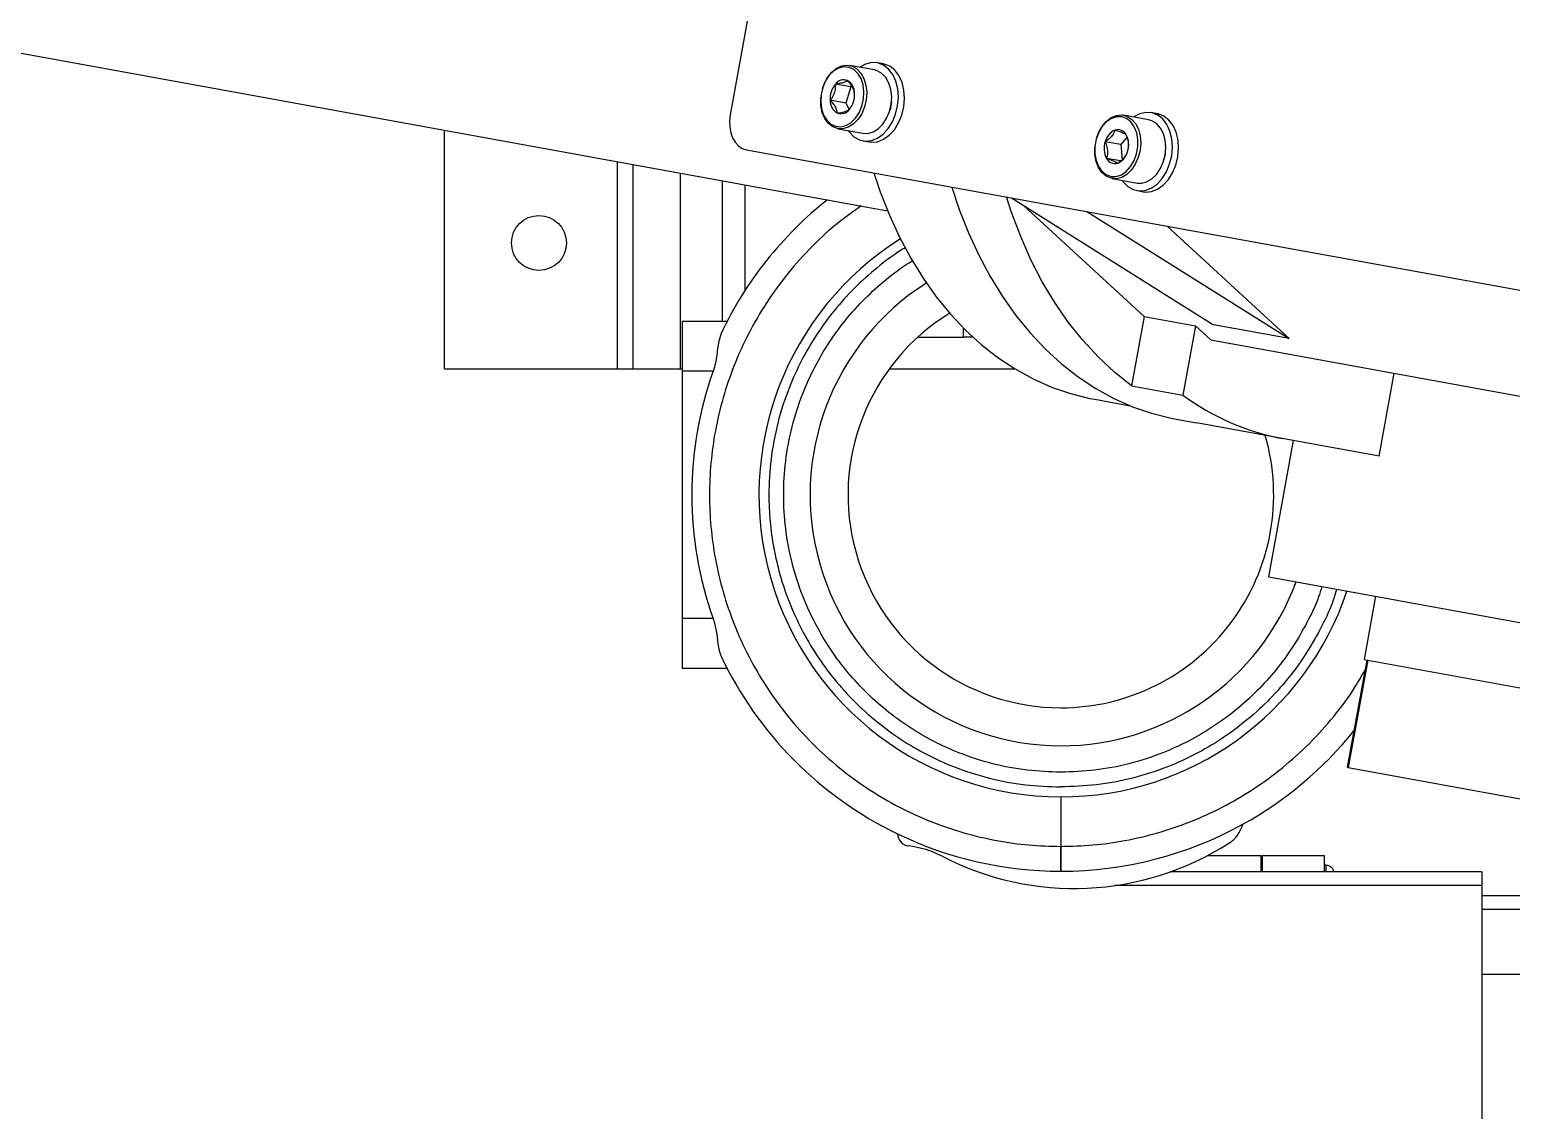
# Model space of a CAD drawing. Header units: inches. Extents: x 0 to 34.2, y 0 to 22.
# Drawn here: x 7.612 to 8.205, y 10.602 to 11.034 of the extents above; entities that cross this region are included whole.
import ezdxf

# ---------------------------------------------------------------- set-up
doc = ezdxf.new("R2010")
doc.units = ezdxf.units.IN
doc.header["$MEASUREMENT"] = 0

msp = doc.modelspace()

# ---------------------------------------------------------------- linework, layer by layer
at = {"color": 7, "linetype": 'Continuous', "lineweight": 25}
for p, q in [((7.92598, 11.18602), (7.89224, 11.00018)), ((7.37628, 11.06691), (7.95527, 10.96178)), ((7.95001, 11.01816), (7.94, 11.01998)), ((7.95358, 11.02053), (7.95108, 11.02099)), ((7.92919, 11.01068), (7.92916, 11.01058)), ((7.94059, 11.01133), (7.93435, 11.01246)), ((7.94059, 11.01133), (7.9385, 11.00485)), ((7.94109, 11.01147), (7.94059, 11.01133)), ((7.92855, 11.00722), (7.92854, 11.00711)), ((7.9385, 11.00485), (7.93226, 11.00598)), ((7.9385, 11.00485), (7.9399, 11.00232)), ((7.95621, 11.00209), (7.95625, 11.00219)), ((7.95685, 11.00555), (7.95686, 11.00566)), ((8.05982, 10.99822), (8.04981, 11.00004)), ((8.06339, 11.0006), (8.0609, 11.00105)), ((7.77781, 10.89849), (7.77781, 10.994)), ((7.93539, 10.99461), (7.9454, 10.9928)), ((7.94541, 10.98977), (7.94791, 10.98932)), ((8.039, 10.99075), (8.03897, 10.99064)), ((8.05125, 10.99127), (8.04871, 10.98824)), ((7.89871, 10.98621), (8.32565, 10.90869)), ((8.03836, 10.98728), (8.03835, 10.98717)), ((8.03835, 10.98433), (8.03835, 10.98717)), ((8.04871, 10.98824), (8.04247, 10.98937)), ((8.04871, 10.98824), (8.04921, 10.98222)), ((8.06667, 10.98561), (8.06668, 10.98572)), ((7.84706, 10.89849), (7.84706, 10.98143)), ((7.85336, 10.89849), (7.85336, 10.98028)), ((8.04862, 10.98173), (8.04302, 10.98275)), ((8.06603, 10.98215), (8.06606, 10.98225)), ((7.87225, 10.89849), (7.87225, 10.97685)), ((7.88898, 10.97382), (7.88898, 10.91741)), ((7.89815, 10.97215), (7.89815, 10.92981)), ((8.04521, 10.97467), (8.05522, 10.97286)), ((8.00493, 10.96692), (8.08593, 10.91608)), ((8.05523, 10.96983), (8.05772, 10.96938)), ((8.00977, 10.96388), (8.05804, 10.91944)), ((8.03513, 10.96144), (8.11613, 10.9106)), ((8.06725, 10.95561), (8.11613, 10.9106)), ((8.05804, 10.91944), (8.05301, 10.89169)), ((8.05804, 10.91944), (8.07864, 10.9157)), ((7.89094, 10.91741), (7.87302, 10.91741)), ((7.87302, 10.91741), (7.87302, 10.89758)), ((7.98557, 10.9149), (7.98557, 10.91109)), ((8.07864, 10.9157), (8.0736, 10.88795)), ((8.07864, 10.9157), (8.08477, 10.91005)), ((8.11613, 10.9106), (8.08593, 10.91608)), ((7.96734, 10.91109), (7.98557, 10.91109)), ((7.98955, 10.91109), (7.98557, 10.91109)), ((8.08477, 10.91005), (8.36713, 10.85879)), ((7.77781, 10.89849), (7.84706, 10.89849)), ((7.84706, 10.89849), (7.85336, 10.89849)), ((7.85336, 10.89849), (7.87225, 10.89849)), ((7.87225, 10.89849), (7.87302, 10.89849)), ((7.8854, 10.89758), (7.87302, 10.89758)), ((7.87302, 10.89758), (7.87302, 10.79843)), ((7.956, 10.89849), (8.00627, 10.89849)), ((8.15223, 10.86354), (8.15826, 10.89671)), ((8.05301, 10.89169), (8.0736, 10.88795)), ((8.03827, 10.88625), (8.05246, 10.88367)), ((8.07086, 10.87832), (8.07909, 10.87682)), ((8.11341, 10.87059), (8.07909, 10.87682)), ((8.108, 10.81514), (8.11792, 10.86977)), ((8.15223, 10.86354), (8.11341, 10.87059)), ((8.108, 10.81514), (8.21369, 10.79595)), ((8.15079, 10.80737), (8.14618, 10.78201)), ((7.8854, 10.79843), (7.87302, 10.79843)), ((7.87302, 10.79843), (7.87302, 10.7786)), ((8.14729, 10.78181), (8.13949, 10.73889)), ((8.14769, 10.78174), (8.13989, 10.73881)), ((8.14618, 10.78201), (8.14769, 10.78174)), ((8.14769, 10.78174), (8.22101, 10.76842)), ((7.87302, 10.7786), (7.89094, 10.7786)), ((8.13989, 10.73881), (8.13949, 10.73889)), ((8.13989, 10.73881), (8.21322, 10.7255)), ((8.0247, 10.72704), (8.0247, 10.70721)), ((8.02472, 10.72704), (8.02472, 10.70721)), ((8.105, 10.70342), (8.08327, 10.70342)), ((8.105, 10.69697), (8.105, 10.70342)), ((8.1054, 10.69964), (8.105, 10.69964)), ((8.13038, 10.70342), (8.1054, 10.70342)), ((8.1054, 10.70342), (8.1054, 10.69697)), ((8.13038, 10.69697), (8.13038, 10.70342)), ((8.13101, 10.69964), (8.13038, 10.69964)), ((8.13101, 10.69697), (8.13101, 10.69964)), ((8.19334, 10.69697), (8.06847, 10.69697)), ((8.19334, 10.69697), (8.19334, 10.69153)), ((8.19334, 10.69153), (8.04639, 10.69153)), ((8.19334, 10.69153), (8.19334, 10.48206)), ((8.19334, 10.68758), (8.22482, 10.68758)), ((8.19334, 10.68214), (8.22482, 10.68214)), ((8.19334, 10.6561), (8.22482, 10.6561))]:
    msp.add_line(p, q, dxfattribs=at)
at = {"color": 7, "linetype": 'Continuous', "lineweight": 25, "flags": 128}
for points in [[(7.94499, 11.00367), (7.94565, 11.00651), (7.94581, 11.00941), (7.94547, 11.01218), (7.94464, 11.01468), (7.94339, 11.01676), (7.94177, 11.01829), (7.93988, 11.01918), (7.93783, 11.0194), (7.93574, 11.01891), (7.93374, 11.01776), (7.93193, 11.016), (7.93043, 11.01374), (7.92932, 11.01112), (7.92866, 11.00827), (7.9285, 11.00538), (7.92884, 11.0026), (7.92966, 11.0001), (7.93092, 10.99803), (7.93254, 10.9965), (7.93443, 10.9956), (7.93648, 10.99539), (7.93857, 10.99587), (7.94057, 10.99703), (7.94238, 10.99879), (7.94388, 11.00104), (7.94499, 11.00367)], [(7.92919, 11.01068), (7.92987, 11.01264), (7.93121, 11.01517), (7.93289, 11.01728), (7.93483, 11.01885), (7.93693, 11.0198), (7.93907, 11.02008), (7.94113, 11.01966), (7.94301, 11.01858), (7.9446, 11.01689), (7.94582, 11.01468), (7.94661, 11.01207), (7.94691, 11.00921), (7.94671, 11.00624), (7.94603, 11.00333), (7.94603, 11.00333)], [(7.9585, 11.0005), (7.9593, 11.00383), (7.95959, 11.00724), (7.95934, 11.01055), (7.95857, 11.01362), (7.95732, 11.01631), (7.95565, 11.01849), (7.95363, 11.02005), (7.95136, 11.02093), (7.94894, 11.02108), (7.94649, 11.0205), (7.94415, 11.01922)], [(7.961, 11.00005), (7.9618, 11.00338), (7.96208, 11.00678), (7.96184, 11.0101), (7.96107, 11.01317), (7.95982, 11.01586), (7.95815, 11.01804), (7.95613, 11.0196), (7.95386, 11.02048), (7.95358, 11.02053)], [(7.95604, 11.00152), (7.95672, 11.00443), (7.95692, 11.00739), (7.95662, 11.01026), (7.95583, 11.01286), (7.95462, 11.01507), (7.95302, 11.01676), (7.95114, 11.01784), (7.95001, 11.01816)], [(7.94603, 11.00333), (7.9449, 11.00064), (7.94338, 10.9983), (7.94155, 10.99645), (7.93952, 10.99518), (7.93739, 10.99456), (7.93527, 10.99464), (7.93329, 10.99539), (7.93154, 10.99679), (7.93012, 10.99875), (7.92912, 11.00117), (7.92857, 11.00392), (7.92852, 11.00686), (7.92854, 11.00711)], [(7.9454, 10.9928), (7.9474, 10.99275), (7.94953, 10.99336), (7.95156, 10.99463), (7.95339, 10.99648), (7.95491, 10.99882), (7.95604, 11.00152)], [(7.95685, 11.00555), (7.95674, 11.0045), (7.95625, 11.00219)], [(7.89224, 11.00018), (7.89197, 10.99773), (7.89204, 10.99532), (7.89246, 10.99303), (7.8932, 10.99096), (7.89424, 10.98918), (7.89554, 10.98776), (7.89705, 10.98675), (7.89871, 10.98621)], [(7.93954, 10.99386), (7.93996, 10.99329), (7.94181, 10.9914), (7.94397, 10.99018), (7.94633, 10.98966), (7.94878, 10.98988), (7.9512, 10.99082), (7.95349, 10.99244), (7.95553, 10.99467), (7.95723, 10.9974), (7.9585, 11.0005)], [(7.94791, 10.98932), (7.94883, 10.98921), (7.95127, 10.98942), (7.9537, 10.99037), (7.95598, 10.99199), (7.95802, 10.99422), (7.95972, 10.99695), (7.961, 11.00005)], [(8.039, 10.99075), (8.03983, 10.99303), (8.04121, 10.99552), (8.04293, 10.99757), (8.0449, 10.99907), (8.047, 10.99993), (8.04914, 11.00012), (8.05119, 10.99963), (8.05304, 10.99847), (8.05459, 10.99671), (8.05576, 10.99444), (8.05648, 10.9918), (8.05672, 10.98892), (8.05647, 10.98595), (8.05573, 10.98305), (8.05455, 10.98039), (8.05299, 10.97811), (8.05113, 10.97632), (8.04908, 10.97513), (8.04694, 10.9746), (8.04484, 10.97475), (8.04288, 10.97559), (8.04116, 10.97706), (8.03979, 10.97908), (8.03884, 10.98155), (8.03835, 10.98433), (8.03835, 10.98433)], [(8.03836, 10.98461), (8.03885, 10.9819), (8.0398, 10.97951), (8.04118, 10.97758), (8.04288, 10.97623), (8.04483, 10.97553), (8.0469, 10.97552), (8.04898, 10.9762), (8.05094, 10.97754), (8.05266, 10.97946), (8.05406, 10.98184), (8.05504, 10.98454), (8.05556, 10.98742), (8.05558, 10.99029), (8.05509, 10.99301), (8.05414, 10.9954), (8.05276, 10.99732), (8.05105, 10.99868), (8.04911, 10.99938), (8.04704, 10.99939), (8.04496, 10.9987), (8.043, 10.99737), (8.04128, 10.99545), (8.03988, 10.99307), (8.03889, 10.99037), (8.03838, 10.98749), (8.03836, 10.98461)], [(8.04936, 10.97392), (8.04973, 10.9734), (8.05158, 10.9715), (8.05373, 10.97026), (8.05609, 10.96972), (8.05854, 10.96992), (8.06096, 10.97085), (8.06325, 10.97246), (8.0653, 10.97468), (8.06701, 10.97739), (8.0683, 10.98049), (8.06911, 10.98382), (8.0694, 10.98722), (8.06917, 10.99054), (8.06841, 10.99362), (8.06717, 10.99632), (8.06551, 10.99851), (8.0635, 11.00009), (8.06123, 11.00098), (8.05881, 11.00115), (8.05636, 11.00058), (8.05399, 10.99931), (8.05396, 10.99928)], [(8.05522, 10.97286), (8.05696, 10.97278), (8.05909, 10.97331), (8.06114, 10.9745), (8.063, 10.97629), (8.06456, 10.97858), (8.06574, 10.98124), (8.06648, 10.98413), (8.06674, 10.9871), (8.06649, 10.98998), (8.06577, 10.99263), (8.0646, 10.99489), (8.06305, 10.99665), (8.0612, 10.99781), (8.05982, 10.99822)], [(8.05772, 10.96938), (8.05859, 10.96927), (8.06103, 10.96947), (8.06346, 10.9704), (8.06575, 10.97201), (8.06779, 10.97422), (8.0695, 10.97694), (8.07079, 10.98004), (8.0716, 10.98336), (8.0719, 10.98677), (8.07166, 10.99008), (8.07091, 10.99317), (8.06967, 10.99586), (8.068, 10.99805), (8.06599, 10.99963), (8.06372, 11.00053), (8.06339, 11.0006)], [(7.9498, 10.97693), (7.95236, 10.96931), (7.95599, 10.96004), (7.96007, 10.95117), (7.96458, 10.94274), (7.96949, 10.93478), (7.9748, 10.92731), (7.98047, 10.92037), (7.98649, 10.91399), (7.99284, 10.90819), (7.99949, 10.90298), (8.00642, 10.89841), (8.01359, 10.89447), (8.02098, 10.89118), (8.02856, 10.88857), (8.03631, 10.88663), (8.03827, 10.88625)], [(7.98103, 10.97126), (7.98401, 10.96229), (7.98768, 10.95292), (7.9918, 10.94395), (7.99636, 10.93543), (8.00133, 10.92738), (8.00669, 10.91983), (8.01243, 10.91281), (8.01852, 10.90636), (8.02493, 10.90049), (8.03166, 10.89524), (8.03866, 10.89061), (8.04591, 10.88662), (8.05338, 10.8833), (8.06105, 10.88066), (8.06888, 10.8787), (8.07086, 10.87832)], [(8.05301, 10.89169), (8.04616, 10.89713), (8.03964, 10.90321), (8.03347, 10.90989), (8.02766, 10.91716), (8.02225, 10.92497), (8.01726, 10.93331), (8.01271, 10.94214), (8.00861, 10.95142), (8.00498, 10.96111), (8.00299, 10.96727)]]:
    msp.add_lwpolyline(points, dxfattribs=at)
at = {"color": 7, "linetype": 'Continuous', "lineweight": 25}
msp.add_circle((7.81559, 10.94886), 0.01102, dxfattribs=at)
for centre, radius, start, end in [((7.93771, 11.01001), 0.00416, 68.316, 143.84251), ((7.93625, 11.00891), 0.0058, 358.99151, 58.84824), ((7.94138, 11.00661), 0.00914, 140.22623, 183.94461), ((7.93293, 11.00817), 0.00914, 320.22623, 3.94461), ((7.93806, 11.00588), 0.0058, 178.99151, 238.84824), ((7.9366, 11.00478), 0.00416, 248.316, 323.84251), ((8.04911, 10.9878), 0.00683, 113.25667, 166.73445), ((8.04754, 10.99048), 0.00377, 26.51799, 107.39337), ((8.04338, 10.98819), 0.00852, 341.84279, 27.72994), ((8.05056, 10.98671), 0.00852, 161.84279, 207.72994), ((8.04483, 10.9871), 0.00683, 293.25667, 346.73445), ((8.04958, 10.98698), 0.01715, 343.99725, 355.42112), ((8.0464, 10.98443), 0.00377, 206.51799, 287.39337), ((8.02471, 10.848), 0.15071, 128.37119, 154.59977), ((8.02471, 10.848), 0.12096, 122.10559, 270), ((8.02471, 10.848), 0.10048, 122.43736, 270), ((8.02471, 10.848), 0.08527, 121.49128, 270), ((8.02471, 10.848), 0.14787, 160.41212, 199.58788), ((8.1311, 10.96547), 0.09652, 233.43327, 259.44061), ((8.02471, 10.848), 0.08527, 270, 16.22627), ((8.02471, 10.848), 0.10048, 270, 339.70565), ((8.02471, 10.848), 0.12096, 270, 341.4127), ((8.02471, 10.848), 0.15071, 205.40023, 244.25579), ((8.02471, 10.848), 0.15071, 298.91033, 321.19498), ((8.02471, 10.848), 0.15071, 244.25579, 269.99623), ((7.96421, 10.71233), 0.00496, 180.90058, 263.20102), ((8.02471, 10.848), 0.15071, 270.00377, 298.91033), ((8.08511, 10.71937), 0.01289, 302.62277, 345.21624), ((7.95893, 10.66803), 0.03966, 62.62313, 83.20102), ((8.03005, 10.80538), 0.11501, 242.62313, 302.62277), ((8.13101, 10.6965), 0.00315, 8.74285, 90)]:
    msp.add_arc(centre, radius, start, end, dxfattribs=at)
for points, knots in [([(7.93925, 11.01387), (7.93883, 11.01362), (7.93812, 11.01318), (7.93616, 11.01272), (7.93491, 11.01254), (7.93435, 11.01246)], [0, 0, 0, 0, 0.439128, 0.751376, 1, 1, 1, 1]), ([(7.94205, 11.0088), (7.94193, 11.00948), (7.94173, 11.01063), (7.94052, 11.01247), (7.93964, 11.01344), (7.93925, 11.01387)], [0, 0, 0, 0, 0.4391279, 0.751376, 1, 1, 1, 1]), ([(7.93435, 11.01246), (7.93436, 11.01207), (7.93438, 11.01097), (7.93404, 11.00901), (7.93315, 11.00722), (7.93247, 11.00628), (7.93226, 11.00598)], [0, 0, 0, 0, 0.180942, 0.506293, 0.843975, 1, 1, 1, 1]), ([(7.94201, 11.00741), (7.94202, 11.00748), (7.94211, 11.00796), (7.94208, 11.00841), (7.94205, 11.0088)], [0, 0, 0, 0, 0.1414015, 1, 1, 1, 1]), ([(7.93226, 11.00598), (7.93295, 11.0052), (7.93412, 11.00388), (7.9349, 11.00211), (7.93501, 11.00128), (7.93506, 11.00091)], [0, 0, 0, 0, 0.439128, 0.751376, 1, 1, 1, 1]), ([(7.93506, 11.00091), (7.93605, 11.00106), (7.93773, 11.00132), (7.93926, 11.00186), (7.93974, 11.00218), (7.93995, 11.00233)], [0, 0, 0, 0, 0.439128, 0.751376, 1, 1, 1, 1]), ([(7.93995, 11.00233), (7.94016, 11.00262), (7.94083, 11.00356), (7.94152, 11.00474), (7.94167, 11.00561), (7.94169, 11.00571)], [0, 0, 0, 0, 0.289437, 0.915857, 1, 1, 1, 1]), ([(8.04641, 10.99407), (8.04613, 10.99335), (8.04565, 10.99211), (8.04403, 10.99047), (8.04295, 10.98971), (8.04247, 10.98937)], [0, 0, 0, 0, 0.439128, 0.751376, 1, 1, 1, 1]), ([(8.05092, 10.99216), (8.05056, 10.99238), (8.04994, 10.99276), (8.04812, 10.99348), (8.04694, 10.99389), (8.04641, 10.99407)], [0, 0, 0, 0, 0.4391279, 0.751376, 1, 1, 1, 1]), ([(8.05177, 10.98745), (8.05181, 10.98789), (8.05193, 10.98906), (8.05148, 10.99073), (8.05105, 10.99182), (8.05092, 10.99216)], [0, 0, 0, 0, 0.287817, 0.77493, 1, 1, 1, 1]), ([(8.04247, 10.98937), (8.0426, 10.98903), (8.04304, 10.98794), (8.04349, 10.986), (8.04338, 10.98409), (8.04312, 10.9831), (8.04302, 10.98275)], [0, 0, 0, 0, 0.1560255, 0.4937074, 0.8190578, 1, 1, 1, 1]), ([(8.04752, 10.98083), (8.04837, 10.98146), (8.04983, 10.98252), (8.05102, 10.98423), (8.05133, 10.98514), (8.05147, 10.98554)], [0, 0, 0, 0, 0.4391279, 0.751376, 1, 1, 1, 1]), ([(8.04302, 10.98275), (8.04395, 10.98242), (8.04554, 10.98187), (8.04693, 10.98122), (8.04734, 10.98095), (8.04752, 10.98083)], [0, 0, 0, 0, 0.439128, 0.751376, 1, 1, 1, 1]), ([(7.94473, 10.96369), (7.94177, 10.96162), (7.93483, 10.95675), (7.925, 10.94771), (7.91523, 10.93692), (7.90669, 10.92522), (7.89947, 10.91284), (7.89365, 10.90005), (7.88919, 10.88697), (7.88612, 10.87391), (7.88431, 10.86088), (7.88373, 10.848), (7.88431, 10.83512), (7.88612, 10.8221), (7.88919, 10.80904), (7.89365, 10.79596), (7.89947, 10.78317), (7.90669, 10.77079), (7.91523, 10.75909), (7.92498, 10.74828), (7.93579, 10.73853), (7.94749, 10.72999), (7.95987, 10.72277), (7.97266, 10.71695), (7.98574, 10.71248), (7.9988, 10.70942), (8.01182, 10.70755), (8.02041, 10.70733), (8.0247, 10.70721)], [0, 0, 0, 0, 0.0303692, 0.0711531, 0.1119369, 0.1525039, 0.1926439, 0.23216, 0.2703934, 0.3086297, 0.3446977, 0.3807687, 0.4168367, 0.4529077, 0.4911411, 0.5293774, 0.5688935, 0.6090335, 0.6496005, 0.6903843, 0.7311682, 0.7717352, 0.8118752, 0.8513913, 0.8896247, 0.927861, 0.9639297, 1, 1, 1, 1]), ([(7.96247, 10.94696), (7.96187, 10.94662), (7.9578, 10.94428), (7.95086, 10.93892), (7.94183, 10.9309), (7.93374, 10.92189), (7.92666, 10.9122), (7.92065, 10.90191), (7.91529, 10.89014), (7.91101, 10.8769), (7.90831, 10.86242), (7.9075, 10.84919), (7.90804, 10.8373), (7.90954, 10.82647), (7.9121, 10.81562), (7.91581, 10.80472), (7.92065, 10.79409), (7.92666, 10.78381), (7.93374, 10.77411), (7.94184, 10.76513), (7.95082, 10.75703), (7.96052, 10.74995), (7.9708, 10.74394), (7.98258, 10.73858), (7.99582, 10.73433), (8.0103, 10.73152), (8.01996, 10.73118), (8.02471, 10.73101)], [0, 0, 0, 0, 0.006809, 0.046696, 0.086797, 0.126898, 0.166785, 0.205945, 0.245108, 0.295199, 0.343923, 0.391184, 0.426647, 0.462114, 0.499706, 0.537302, 0.576462, 0.615625, 0.655512, 0.695613, 0.735714, 0.775601, 0.814761, 0.853924, 0.904015, 0.95274, 1, 1, 1, 1]), ([(8.02471, 10.73694), (8.0202, 10.7371), (8.01103, 10.73742), (7.99728, 10.74009), (7.98471, 10.74413), (7.97354, 10.74922), (7.96377, 10.75493), (7.95456, 10.76164), (7.94604, 10.76933), (7.93835, 10.77785), (7.93164, 10.78706), (7.92593, 10.79683), (7.92084, 10.808), (7.91678, 10.82057), (7.91421, 10.83432), (7.91337, 10.848), (7.91421, 10.86169), (7.91678, 10.87543), (7.92084, 10.888), (7.92593, 10.89918), (7.93164, 10.90895), (7.93836, 10.91815), (7.94603, 10.92669), (7.9546, 10.9343), (7.96107, 10.93932), (7.96482, 10.94148), (7.96527, 10.94174)], [0, 0, 0, 0, 0.047329, 0.096125, 0.146294, 0.185511, 0.224733, 0.264785, 0.30484, 0.344892, 0.384948, 0.424166, 0.463387, 0.513553, 0.56235, 0.609681, 0.657008, 0.705806, 0.755974, 0.795192, 0.834413, 0.874465, 0.914521, 0.954573, 0.994629, 1, 1, 1, 1]), ([(7.88858, 10.91265), (7.88819, 10.9115), (7.88735, 10.90902), (7.88702, 10.90474), (7.88639, 10.90076), (7.88574, 10.89865), (7.8854, 10.89758)], [0, 0, 0, 0, 0.288137, 0.620588, 0.806878, 1, 1, 1, 1]), ([(8.12932, 10.81127), (8.12889, 10.80988), (8.12737, 10.80491), (8.12344, 10.79685), (8.11781, 10.78705), (8.11107, 10.77785), (8.10339, 10.76933), (8.09487, 10.76164), (8.08566, 10.75493), (8.07589, 10.74922), (8.06471, 10.74413), (8.05214, 10.74009), (8.0384, 10.73742), (8.02923, 10.7371), (8.02471, 10.73694)], [0, 0, 0, 0, 0.031857, 0.113793, 0.195737, 0.279417, 0.363104, 0.446784, 0.530472, 0.612408, 0.694352, 0.799162, 0.901114, 1, 1, 1, 1]), ([(8.1352, 10.8102), (8.13466, 10.80844), (8.13297, 10.8029), (8.12872, 10.79411), (8.12278, 10.78381), (8.11569, 10.77412), (8.10759, 10.76513), (8.0986, 10.75703), (8.08891, 10.74995), (8.07862, 10.74394), (8.06685, 10.73858), (8.05361, 10.73433), (8.03913, 10.73152), (8.02947, 10.73118), (8.02471, 10.73101)], [0, 0, 0, 0, 0.03813, 0.119543, 0.200949, 0.283868, 0.367231, 0.450594, 0.533513, 0.614926, 0.696332, 0.800469, 0.901758, 1, 1, 1, 1]), ([(7.8854, 10.79843), (7.88586, 10.79681), (7.88685, 10.79338), (7.8872, 10.789), (7.88772, 10.78561), (7.88829, 10.78412), (7.88858, 10.78336)], [0, 0, 0, 0, 0.28815, 0.61324, 0.803336, 1, 1, 1, 1]), ([(8.02472, 10.70721), (8.02902, 10.70733), (8.0376, 10.70755), (8.05063, 10.70942), (8.06369, 10.71248), (8.07677, 10.71695), (8.08956, 10.72277), (8.10194, 10.72999), (8.11363, 10.73853), (8.12446, 10.74827), (8.13416, 10.75911), (8.14159, 10.769), (8.14526, 10.77552), (8.14656, 10.77783)], [0, 0, 0, 0, 0.087284, 0.174571, 0.267093, 0.359621, 0.455247, 0.552383, 0.650552, 0.749246, 0.847939, 0.946108, 1, 1, 1, 1]), ([(8.0247, 10.70721), (8.0247, 10.7061), (8.0247, 10.70387), (8.0247, 10.7009), (8.0247, 10.69866), (8.0247, 10.69747), (8.0247, 10.69735), (8.0247, 10.6973)], [0, 0, 0, 0, 0.214694, 0.429388, 0.644082, 0.858775, 1, 1, 1, 1]), ([(8.02472, 10.6973), (8.02472, 10.69741), (8.02472, 10.69763), (8.02472, 10.69934), (8.02472, 10.70185), (8.02472, 10.70464), (8.02472, 10.70648), (8.02472, 10.70721)], [0, 0, 0, 0, 0.214694, 0.429388, 0.644082, 0.858775, 1, 1, 1, 1])]:
    msp.add_open_spline(points, degree=3, knots=knots, dxfattribs=at)

doc.saveas('drawing.dxf')
